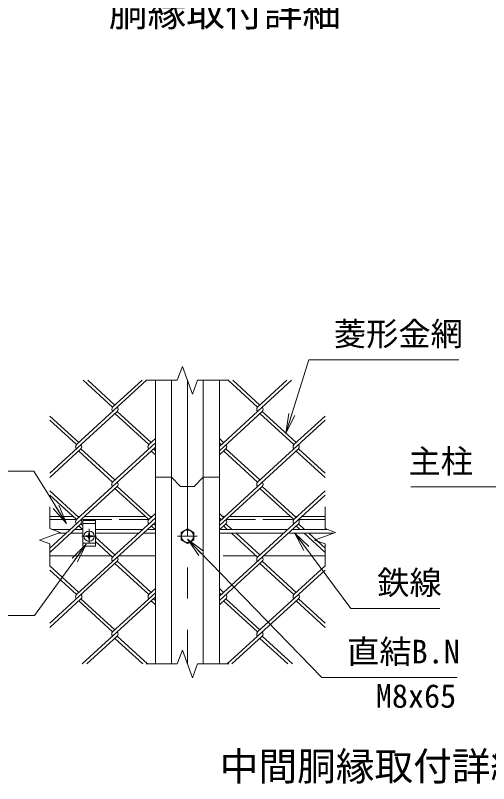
# Model space of a CAD drawing. Units: millimetres, scale not verified. Extents: x -4200 to 4200, y -2970 to 2970.
# Drawn here: x 1591 to 2554, y -43 to 1520 of the extents above; entities that cross this region are included whole.
import ezdxf
from ezdxf.enums import TextEntityAlignment as Align

# ---------------------------------------------------------------- set-up
doc = ezdxf.new("R2010")
doc.units = ezdxf.units.MM
doc.header["$LTSCALE"] = 10
doc.linetypes.add('DASHED', pattern=[7.5, 6, -1.5])
doc.linetypes.add('USER1', pattern=[50.8, 31.75, -6.35, 6.35, -6.35])
for name, color, linetype, lineweight in [('0-0_D-STR1', 1, 'Continuous', 18), ('0-1_D-BMK', 2, 'USER1', 13), ('0-2_D-STR-DIM', 7, 'Continuous', 13), ('0-3_D-STR3', 3, 'Continuous', 13), ('0-7_D-STR-TXT', 7, 'Continuous', 13), ('0-8_0', 7, 'Continuous', 18), ('0-B_D-STR2', 7, 'Continuous', 13)]:
    doc.layers.add(name, color=color, linetype=linetype, lineweight=lineweight)
doc.layers.add('0-A_D-TTL-TXT', color=7, linetype='Continuous')
doc.styles.add('ＭＳ ゴシック', font='')
doc.styles.get('ＭＳ ゴシック').set_extended_font_data('MS Gothic')

# ---------------------------------------------------------------- blocks, each defined once
blk = doc.blocks.new('_Open')
at = {"layer": '0-8_0'}
blk.add_line((-10, 1.667), (0, 0), dxfattribs=at)
blk.add_lwpolyline([(-10, -1.667), (0, 0), (-10, 0)], dxfattribs=at)

msp = doc.modelspace()

# ---------------------------------------------------------------- linework, layer by layer
at = {"layer": '0-0_D-STR1'}
for p, q in [((1876.01, 200.18), (1876.01, 777.61)), ((1909.01, 200.18), (1909.01, 777.61)), ((1973.01, 200.18), (1973.01, 777.61)), ((2006.01, 200.18), (2006.01, 777.61)), ((1708.38, 500.18), (1661.01, 500.18)), ((1721.79, 500.18), (1717.86, 500.18)), ((1855.84, 500.18), (1731.26, 500.18)), ((1869.25, 500.18), (1865.31, 500.18)), ((2012.77, 500.18), (2016.7, 500.18)), ((2026.18, 500.18), (2150.75, 500.18)), ((2160.22, 500.18), (2164.16, 500.18)), ((2173.63, 500.18), (2221.01, 500.18)), ((1661.01, 420.18), (1786.21, 420.18)), ((1800.89, 420.18), (1876.01, 420.18)), ((2081.13, 420.18), (2014.01, 420.18)), ((2221.01, 420.18), (2095.8, 420.18))]:
    msp.add_line(p, q, dxfattribs=at)
at = {"layer": '0-0_D-STR1', "linetype": 'DASHED'}
for p, q in [((1715.24, 494.18), (1661.01, 494.18)), ((1862.39, 494.18), (1724.4, 494.18)), ((2019.63, 494.18), (2157.61, 494.18)), ((2166.77, 494.18), (2221.01, 494.18))]:
    msp.add_line(p, q, dxfattribs=at)
at = {"layer": '0-0_D-STR1'}
msp.add_lwpolyline([(1876.01, 580.18), (1909.01, 580.18), (1927.01, 561.43), (1955.01, 561.43), (1973.01, 580.18), (2006.01, 580.18)], dxfattribs=at)
at = {"layer": '0-1_D-BMK'}
for p, q in [((1941.01, 777.61), (1941.01, 200.18)), ((1741.01, 475.06), (1741.01, 445.3)), ((1726.13, 460.18), (1755.89, 460.18)), ((1961.01, 460.18), (1921.01, 460.18))]:
    msp.add_line(p, q, dxfattribs=at)
at = {"layer": '0-2_D-STR-DIM'}
for p, q in [((1920.49, 777.61), (1930.75, 805.8)), ((1930.75, 805.8), (1951.27, 749.42)), ((1920.49, 777.61), (1857.01, 777.61)), ((1951.27, 749.42), (1961.53, 777.61)), ((2025.01, 777.61), (1961.53, 777.61)), ((1661.01, 520.18), (1661.01, 475.57)), ((2221.01, 520.18), (2221.01, 475.57)), ((1661.01, 444.79), (1661.01, 400.18)), ((2221.01, 444.79), (2221.01, 400.18)), ((1920.49, 200.18), (1930.75, 228.37)), ((1930.75, 228.37), (1951.27, 171.99)), ((1920.49, 200.18), (1857.01, 200.18)), ((1951.27, 171.99), (1961.53, 200.18)), ((2025.01, 200.18), (1961.53, 200.18))]:
    msp.add_line(p, q, dxfattribs=at)
for points in [[(1661.01, 444.79), (1639.86, 452.49), (1682.15, 467.88), (1661.01, 475.57)], [(2221.01, 444.79), (2199.86, 452.49), (2242.15, 467.88), (2221.01, 475.57)]]:
    msp.add_lwpolyline(points, dxfattribs=at)
at = {"layer": '0-3_D-STR3'}
for p, q in [((1728.01, 492.18), (1754.01, 492.18)), ((1728.01, 440.18), (1728.01, 492.18)), ((1702.89, 474.18), (1664.83, 474.18)), ((1728.01, 474.18), (1712.36, 474.18)), ((1754.01, 474.18), (1850.35, 474.18)), ((1859.82, 474.18), (1876.01, 474.18)), ((1941.01, 475.19), (1928.01, 467.69)), ((1954.01, 467.69), (1941.01, 475.19)), ((2145.26, 474.18), (2007.27, 474.18)), ((2224.83, 474.18), (2154.73, 474.18)), ((1694.16, 466.18), (1677.49, 466.18)), ((1728.01, 466.18), (1703.63, 466.18)), ((1737.35, 460.97), (1734.31, 460.92)), ((1734.31, 460.92), (1734.31, 459.45)), ((1734.31, 460.92), (1734.31, 459.45)), ((1737.35, 459.4), (1734.31, 459.45)), ((1739.21, 461.91), (1737.35, 460.97)), ((1739.21, 458.45), (1737.35, 459.4)), ((1739.24, 461.95), (1740.22, 463.79)), ((1739.24, 458.42), (1740.22, 456.57)), ((1740.28, 466.88), (1740.22, 463.79)), ((1740.28, 453.48), (1740.22, 456.57)), ((1740.23, 466.88), (1741.74, 466.88)), ((1740.28, 453.48), (1741.74, 453.48)), ((1741.74, 466.88), (1741.79, 463.79)), ((1741.74, 453.48), (1741.79, 456.57)), ((1742.77, 461.95), (1741.79, 463.79)), ((1742.77, 458.42), (1741.79, 456.57)), ((1742.81, 461.91), (1744.67, 460.97)), ((1742.81, 458.45), (1744.67, 459.4)), ((1744.67, 459.4), (1747.71, 459.45)), ((1754.01, 466.18), (1841.62, 466.18)), ((1851.09, 466.18), (1876.01, 466.18)), ((1928.01, 467.69), (1928.01, 452.68)), ((1954.01, 452.68), (1954.01, 467.69)), ((2136.53, 466.18), (2006.01, 466.18)), ((2237.49, 466.18), (2146, 466.18)), ((1928.01, 452.68), (1941.01, 445.17)), ((1941.01, 445.17), (1954.01, 452.68))]:
    msp.add_line(p, q, dxfattribs=at)
at = {"layer": '0-3_D-STR3', "linetype": 'DASHED'}
for p, q in [((1728.01, 486.18), (1754.01, 486.18)), ((1754.01, 446.18), (1728.01, 446.18))]:
    msp.add_line(p, q, dxfattribs=at)
at = {"layer": '0-3_D-STR3'}
for points in [[(1754.01, 492.18), (1754.01, 440.18), (1728.01, 440.18)], [(1744.67, 460.97), (1747.71, 460.92), (1747.71, 459.45)]]:
    msp.add_lwpolyline(points, dxfattribs=at)
for centre, radius in [((1741.01, 460.18), 10.5), ((1941.01, 460.18), 12.5)]:
    msp.add_circle(centre, radius, dxfattribs=at)
at = {"layer": '0-7_D-STR-TXT'}
for points in [[(2493.46, 819.36), (2187.97, 819.36), (2142.18, 671.65)], [(2395.77, 560.47), (2573.09, 560.47), (2665.04, 691.93)], [(1320.29, 592.3), (1628.57, 592.3), (1693.69, 487.82)], [(2454.3, 312.89), (2273.43, 312.89), (2160.34, 465.56)], [(1255.67, 298.68), (1629.69, 298.68), (1734.06, 442.6)], [(2490.09, 172.85), (2214.54, 172.85), (1942.4, 452.5)]]:
    msp.add_lwpolyline(points, dxfattribs=at)
at = {"layer": '0-B_D-STR2'}
for p, q in [((1858.14, 777.61), (1715.09, 646.52)), ((1788.82, 722.76), (1728.96, 777.61)), ((1793.55, 727.1), (1738.43, 777.61)), ((1848.91, 777.61), (1788.93, 722.65)), ((2153.06, 777.61), (2006.01, 642.86)), ((2083.73, 722.76), (2023.87, 777.61)), ((2088.46, 727.1), (2033.34, 777.61)), ((2143.58, 777.61), (2083.73, 722.76)), ((1798.29, 714.08), (1661.01, 588.28)), ((1719.82, 650.86), (1661.01, 704.76)), ((1862.54, 646.52), (1793.55, 709.74)), ((1867.28, 650.86), (1798.29, 714.08)), ((2093.2, 714.08), (2006.01, 634.18)), ((2157.45, 646.52), (2088.46, 709.74)), ((2162.19, 650.86), (2093.2, 714.08)), ((2221.01, 704.76), (2157.45, 646.52)), ((1715.09, 646.52), (1661.01, 696.07)), ((2221.01, 696.07), (2083.73, 570.28)), ((1876.01, 658.86), (1862.54, 646.52)), ((2014.73, 650.86), (2006.01, 658.86)), ((1876.01, 641.5), (1715.09, 494.04)), ((1876.01, 650.18), (1788.82, 570.28)), ((2010, 646.52), (2006.01, 650.18)), ((1724.56, 637.84), (1661.01, 579.6)), ((1788.82, 570.28), (1719.82, 633.5)), ((1793.55, 574.62), (1724.56, 637.84)), ((1876.01, 625.5), (1867.28, 633.5)), ((1876.01, 634.18), (1872.02, 637.84)), ((2166.93, 637.84), (2006.01, 490.38)), ((2019.47, 637.84), (2006.01, 625.5)), ((2083.73, 570.28), (2015.15, 633.12)), ((2088.46, 574.62), (2019.47, 637.84)), ((2221.01, 579.6), (2162.19, 633.5)), ((2221.01, 588.28), (2166.93, 637.84)), ((1798.29, 561.6), (1661.01, 435.8)), ((1719.82, 498.38), (1661.01, 552.28)), ((1862.54, 494.04), (1793.55, 557.26)), ((1867.28, 498.38), (1798.29, 561.6)), ((2093.2, 561.6), (2006.01, 481.7)), ((2157.45, 494.04), (2088.46, 557.26)), ((2162.19, 498.38), (2093.2, 561.6)), ((2221.01, 552.28), (2157.45, 494.04)), ((1715.09, 494.04), (1661.01, 543.6)), ((2221.01, 543.6), (2083.73, 417.8)), ((1876.01, 506.38), (1862.54, 494.04)), ((2014.73, 498.38), (2006.01, 506.38)), ((1724.56, 485.36), (1661.01, 427.12)), ((1876.01, 489.02), (1715.09, 341.56)), ((1728.01, 482.2), (1724.56, 485.36)), ((1876.01, 497.7), (1788.82, 417.8)), ((1876.01, 481.7), (1872.02, 485.36)), ((2010, 494.04), (2006.01, 497.7)), ((2166.93, 485.36), (2006.01, 337.9)), ((2019.47, 485.36), (2006.01, 473.02)), ((2031.67, 474.18), (2019.47, 485.36)), ((2179.12, 474.18), (2166.93, 485.36)), ((1727.28, 474.18), (1719.82, 481.02)), ((1876.01, 473.02), (1867.28, 481.02)), ((2022.2, 474.18), (2014.73, 481.02)), ((2169.65, 474.18), (2162.19, 481.02)), ((1793.55, 422.14), (1754.01, 458.38)), ((2083.73, 417.8), (2030.93, 466.18)), ((2088.46, 422.14), (2040.4, 466.18)), ((2221.01, 427.12), (2178.38, 466.18)), ((2221.01, 435.8), (2187.85, 466.18)), ((1788.82, 417.8), (1754.01, 449.7)), ((1798.29, 409.12), (1661.01, 283.33)), ((1867.28, 345.9), (1798.29, 409.12)), ((2093.2, 409.12), (2006.01, 329.22)), ((2162.19, 345.9), (2093.2, 409.12)), ((1719.82, 345.9), (1661.01, 399.8)), ((1715.09, 341.56), (1661.01, 391.12)), ((1862.54, 341.56), (1793.55, 404.78)), ((2221.01, 391.12), (2083.73, 265.32)), ((2157.45, 341.56), (2088.46, 404.78)), ((2221.01, 399.8), (2157.45, 341.56)), ((1876.01, 345.22), (1788.82, 265.32)), ((1876.01, 353.9), (1862.54, 341.56)), ((2014.73, 345.9), (2006.01, 353.9)), ((2010, 341.56), (2006.01, 345.22)), ((1724.56, 332.88), (1661.01, 274.64)), ((1788.82, 265.32), (1719.82, 328.54)), ((1793.55, 269.66), (1724.56, 332.88)), ((1876.01, 336.54), (1727.2, 200.18)), ((1876.01, 320.54), (1867.28, 328.54)), ((1876.01, 329.22), (1872.02, 332.88)), ((2019.47, 332.88), (2006.01, 320.54)), ((2083.73, 265.32), (2014.73, 328.54)), ((2088.46, 269.66), (2019.47, 332.88)), ((2166.93, 332.88), (2022.11, 200.18)), ((2221.01, 274.64), (2162.19, 328.54)), ((2221.01, 283.33), (2166.93, 332.88)), ((1798.29, 256.64), (1736.68, 200.18)), ((1850.43, 200.18), (1793.55, 252.3)), ((1859.9, 200.18), (1798.29, 256.64)), ((2093.2, 256.64), (2031.59, 200.18)), ((2145.34, 200.18), (2088.46, 252.3)), ((2154.81, 200.18), (2093.2, 256.64))]:
    msp.add_line(p, q, dxfattribs=at)
for centre, start, end in [((1793.66, 718.3), 137.5, 222.5), ((1793.66, 718.3), 317.5, 42.5), ((2088.57, 718.3), 137.5, 222.5), ((2088.57, 718.3), 317.5, 42.5), ((1719.82, 642.18), 137.5, 222.5), ((1719.82, 642.18), 317.5, 42.5), ((1867.28, 642.18), 137.5, 222.5), ((2014.73, 642.18), 317.5, 42.5), ((2162.3, 642.06), 137.5, 222.5), ((2162.3, 642.06), 317.5, 42.5), ((1793.54, 565.93), 137.5, 222.5), ((1793.54, 565.93), 317.5, 42.5), ((2088.45, 565.93), 137.5, 222.5), ((2088.45, 565.93), 317.5, 42.5), ((1719.82, 489.7), 137.5, 222.5), ((1719.82, 489.7), 317.5, 42.5), ((1867.28, 489.7), 137.5, 222.5), ((2014.73, 489.7), 317.5, 42.5), ((2162.3, 489.58), 137.5, 222.5), ((2162.3, 489.58), 317.5, 42.5), ((1793.54, 413.45), 137.5, 222.5), ((1793.54, 413.45), 317.5, 42.5), ((2088.58, 413.35), 137.5, 222.5), ((2088.58, 413.35), 317.5, 42.5), ((1719.94, 337.11), 137.5, 222.5), ((1719.94, 337.11), 317.5, 42.5), ((1867.4, 337.11), 137.5, 222.5), ((2014.85, 337.11), 317.5, 42.5), ((2162.42, 336.99), 137.5, 222.5), ((2162.42, 336.99), 317.5, 42.5), ((1793.54, 260.97), 137.5, 222.5), ((1793.54, 260.97), 317.5, 42.5), ((2088.58, 260.87), 137.5, 222.5), ((2088.58, 260.87), 317.5, 42.5)]:
    msp.add_arc(centre, 6.42, start, end, dxfattribs=at)

# ---------------------------------------------------------------- block references
at = {"layer": '0-7_D-STR-TXT', "xscale": 4, "yscale": 4}
for p, rotation in [((2141.58, 669.74), 252.77624), ((1694.75, 486.12), 301.93334), ((2159.15, 467.16), 126.528), ((1941.01, 453.93), 134.22053), ((1735.23, 444.22), 54.05188)]:
    msp.add_blockref('_Open', p, dxfattribs=dict(at, rotation=rotation))

# ---------------------------------------------------------------- texts
at = {"layer": '0-7_D-STR-TXT', "style": 'ＭＳ ゴシック'}
for s, p in [('菱形金網', (2239.14, 833.6)), ('主柱', (2390.69, 574.2)), ('鉄線', (2327.14, 327.25)), ('直結B.N', (2265.97, 186.83)), ('M8x65', (2324.34, 96.64))]:
    msp.add_text(s, height=48.09, dxfattribs=at).set_placement(p, align=Align.BOTTOM_LEFT)
at = {"layer": '0-A_D-TTL-TXT', "style": 'ＭＳ ゴシック'}
for s, p in [('胴縁取付詳細', (1781.25, 1480.52)), ('中間胴縁取付詳細', (2006.78, -54.21))]:
    msp.add_text(s, height=57.7, dxfattribs=at).set_placement(p, align=Align.BOTTOM_LEFT)

doc.saveas('drawing.dxf')
